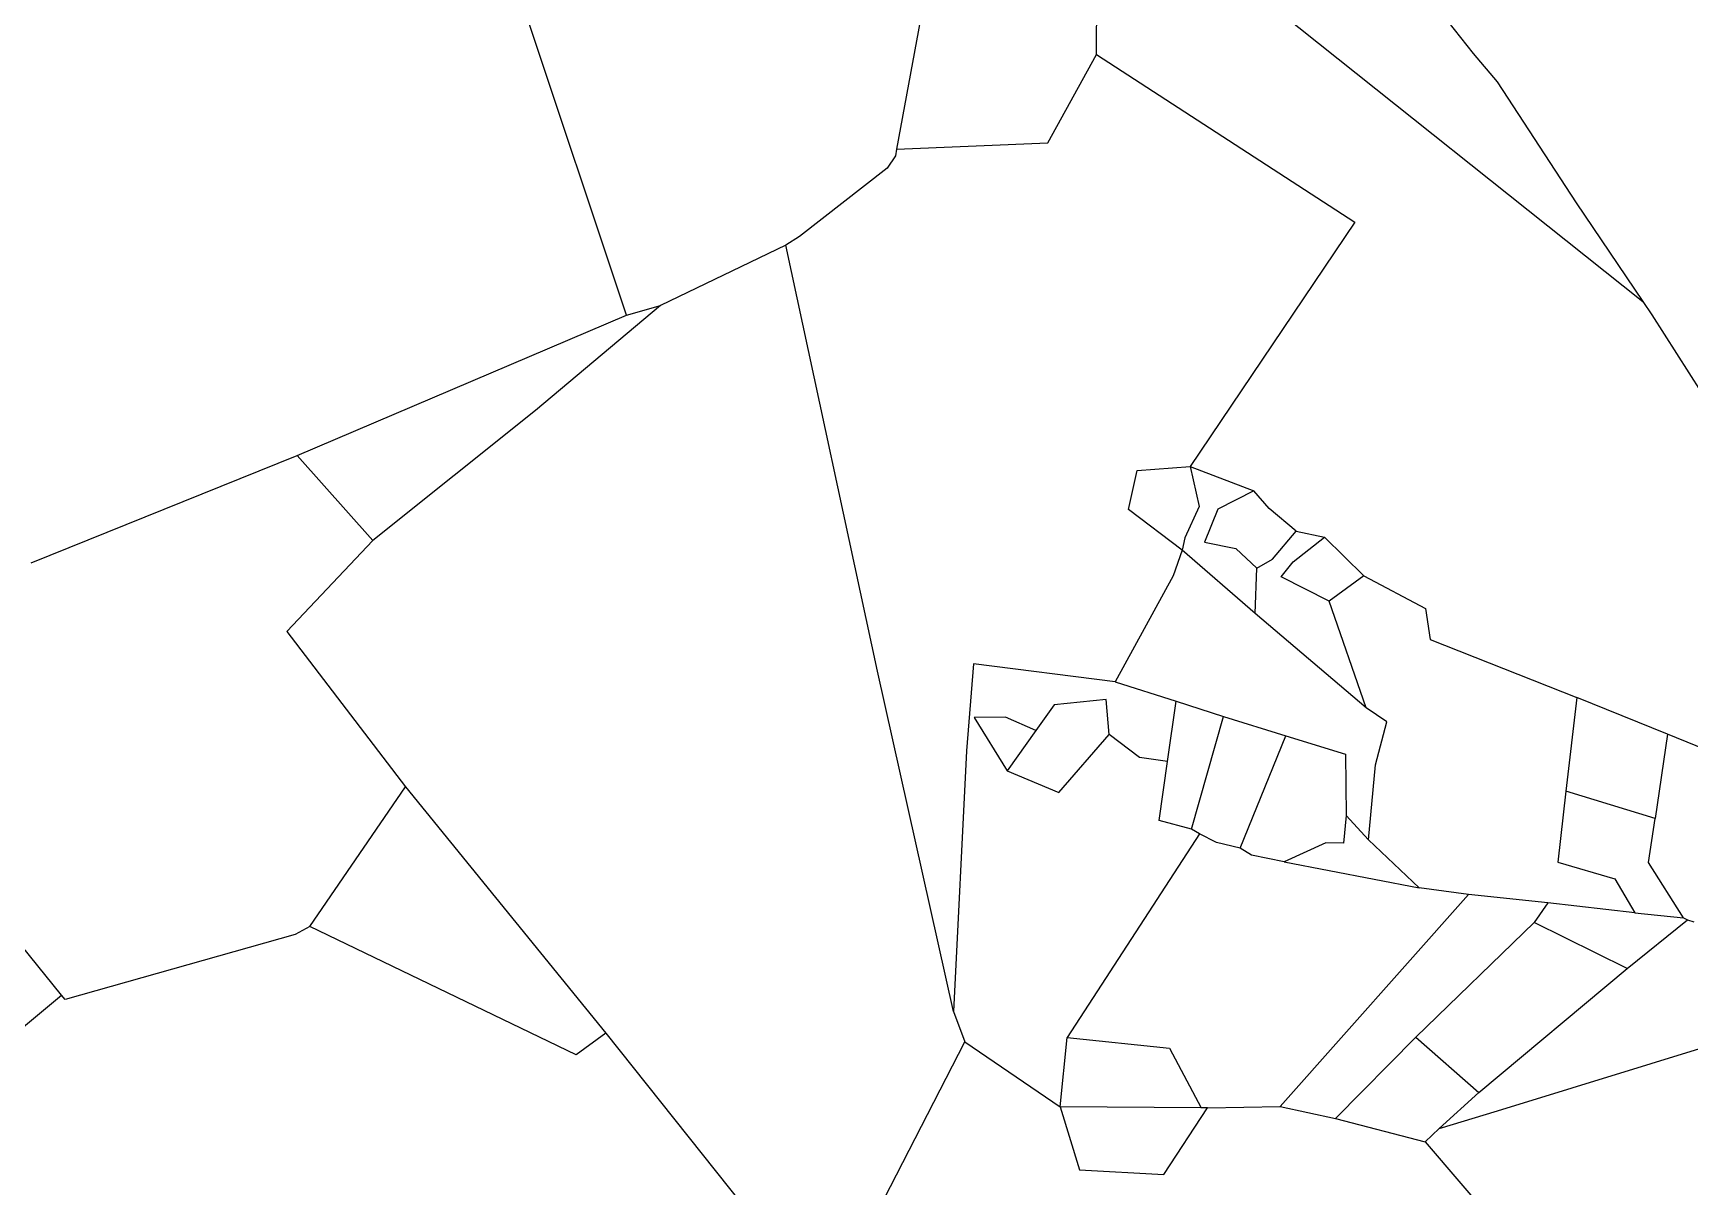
# Model space of a CAD drawing. Header units: metres. Extents: x 291974 to 293244, y 2020596 to 2023640.
# Drawn here: x 292424.6 to 292752, y 2021317.1 to 2021545.2 of the extents above; entities that cross this region are included whole.
import ezdxf

# ---------------------------------------------------------------- set-up
doc = ezdxf.new("R2010")
doc.units = ezdxf.units.M
doc.header["$MEASUREMENT"] = 0
doc.layers.add('POLY_PARCEL', color=6, linetype='Continuous')
doc.layers.add('V_BOUND_LINE', color=7, linetype='Continuous')

msp = doc.modelspace()

# ---------------------------------------------------------------- linework, layer by layer
at = {"layer": 'POLY_PARCEL'}
for p, q in [((292634.77, 2021540.92), (292634.93, 2021578.17)), ((292603.21, 2021565.47), (292595.24, 2021522.22)), ((292666.99, 2021552.46), (292742.71, 2021492.09)), ((292541.89, 2021489.4), (292521.93, 2021549.21)), ((292625.13, 2021523.48), (292634.77, 2021540.92)), ((292634.77, 2021540.92), (292685.77, 2021507.77)), ((292595, 2021520.92), (292593.35, 2021518.5)), ((292595.24, 2021522.22), (292595, 2021520.92)), ((292595.24, 2021522.22), (292625.13, 2021523.48)), ((292593.35, 2021518.5), (292576.08, 2021504.95)), ((292685.77, 2021507.77), (292653.22, 2021459.51)), ((292576.08, 2021504.95), (292573.38, 2021503.22)), ((292573.38, 2021503.22), (292548.61, 2021491.34)), ((292591.44, 2021419.07), (292573.38, 2021503.22)), ((292476.76, 2021461.68), (292541.89, 2021489.4)), ((292548.61, 2021491.34), (292523.91, 2021470.56)), ((292541.89, 2021489.4), (292548.61, 2021491.34)), ((292523.91, 2021470.56), (292491.76, 2021444.9)), ((292424.23, 2021440.45), (292476.76, 2021461.68)), ((292476.76, 2021461.68), (292491.76, 2021444.9)), ((292641.04, 2021451), (292642.74, 2021458.71)), ((292642.74, 2021458.71), (292653.22, 2021459.51)), ((292653.22, 2021459.51), (292665.81, 2021454.72)), ((292653.22, 2021459.51), (292655, 2021451.62)), ((292665.81, 2021454.72), (292658.7, 2021451.05)), ((292668.87, 2021451.22), (292665.81, 2021454.72)), ((292651.65, 2021442.96), (292641.04, 2021451)), ((292655, 2021451.62), (292652.17, 2021445.38)), ((292658.7, 2021451.05), (292656.06, 2021444.57)), ((292674.22, 2021446.75), (292668.87, 2021451.22)), ((292669.51, 2021441.21), (292674.22, 2021446.75)), ((292673.62, 2021440.66), (292679.8, 2021445.56)), ((292674.22, 2021446.75), (292679.8, 2021445.56)), ((292679.8, 2021445.56), (292687.59, 2021437.89)), ((292491.76, 2021444.9), (292474.77, 2021426.9)), ((292651.65, 2021442.96), (292649.86, 2021437.91)), ((292652.17, 2021445.38), (292651.65, 2021442.96)), ((292666.07, 2021430.43), (292651.65, 2021442.96)), ((292656.06, 2021444.57), (292662.28, 2021443.29)), ((292662.28, 2021443.29), (292666.4, 2021439.43)), ((292666.07, 2021430.43), (292666.4, 2021439.43)), ((292666.4, 2021439.43), (292669.51, 2021441.21)), ((292671.24, 2021437.67), (292673.62, 2021440.66)), ((292649.86, 2021437.91), (292638.43, 2021416.95)), ((292680.74, 2021432.86), (292671.24, 2021437.67)), ((292687.59, 2021437.89), (292680.74, 2021432.86)), ((292687.59, 2021437.89), (292699.74, 2021431.41)), ((292688.05, 2021411.81), (292680.74, 2021432.86)), ((292688.05, 2021411.81), (292666.07, 2021430.43)), ((292699.74, 2021431.41), (292700.68, 2021425.32)), ((292474.77, 2021426.9), (292498.21, 2021396.17)), ((292700.68, 2021425.32), (292729.62, 2021413.86)), ((292610.45, 2021420.51), (292609.05, 2021403.27)), ((292638.43, 2021416.95), (292610.45, 2021420.51)), ((292606.48, 2021351.79), (292591.44, 2021419.07)), ((292638.43, 2021416.95), (292650.46, 2021413.1)), ((292636.64, 2021413.45), (292626.35, 2021412.41)), ((292637.25, 2021406.53), (292636.64, 2021413.45)), ((292648.76, 2021401.22), (292650.46, 2021413.1)), ((292650.46, 2021413.1), (292659.8, 2021410.11)), ((292729.62, 2021413.86), (292727.5, 2021395.33)), ((292747.58, 2021406.57), (292729.62, 2021413.86)), ((292616.75, 2021409.95), (292610.56, 2021409.9)), ((292610.56, 2021409.9), (292617.08, 2021399.32)), ((292622.72, 2021407.29), (292616.75, 2021409.95)), ((292626.35, 2021412.41), (292622.72, 2021407.29)), ((292653.48, 2021387.8), (292659.8, 2021410.11)), ((292659.8, 2021410.11), (292672.16, 2021406.29)), ((292692.09, 2021409.06), (292688.05, 2021411.81)), ((292622.72, 2021407.29), (292617.08, 2021399.32)), ((292627.32, 2021395.08), (292637.25, 2021406.53)), ((292643.25, 2021401.97), (292637.25, 2021406.53)), ((292663.13, 2021384.07), (292672.16, 2021406.29)), ((292672.16, 2021406.29), (292683.95, 2021402.66)), ((292689.84, 2021400.54), (292692.09, 2021409.06)), ((292747.58, 2021406.57), (292745.1, 2021389.95)), ((292758.91, 2021401.98), (292747.58, 2021406.57)), ((292609.05, 2021403.27), (292606.48, 2021351.79)), ((292648.76, 2021401.22), (292643.25, 2021401.97)), ((292647.1, 2021389.54), (292648.76, 2021401.22)), ((292683.95, 2021402.66), (292684.08, 2021390.51)), ((292688.51, 2021385.73), (292689.84, 2021400.54)), ((292617.08, 2021399.32), (292627.32, 2021395.08)), ((292479.31, 2021368.58), (292498.21, 2021396.17)), ((292498.21, 2021396.17), (292537.81, 2021347.47)), ((292727.5, 2021395.33), (292725.89, 2021381.29)), ((292745.1, 2021389.95), (292727.5, 2021395.33)), ((292684.08, 2021390.51), (292683.56, 2021385.07)), ((292684.08, 2021390.51), (292688.51, 2021385.73)), ((292743.8, 2021381.25), (292745.1, 2021389.95)), ((292655.12, 2021386.92), (292628.94, 2021346.61)), ((292653.48, 2021387.8), (292647.1, 2021389.54)), ((292655.12, 2021386.92), (292653.48, 2021387.8)), ((292658.42, 2021385.15), (292655.12, 2021386.92)), ((292663.13, 2021384.07), (292658.42, 2021385.15)), ((292665.37, 2021382.67), (292663.13, 2021384.07)), ((292680.04, 2021385.1), (292671.81, 2021381.36)), ((292683.56, 2021385.07), (292680.04, 2021385.1)), ((292698.48, 2021376.22), (292688.51, 2021385.73)), ((292671.81, 2021381.36), (292665.37, 2021382.67)), ((292671.81, 2021381.36), (292698.48, 2021376.22)), ((292725.89, 2021381.29), (292737.14, 2021378.01)), ((292750.74, 2021370.27), (292743.8, 2021381.25)), ((292430.21, 2021355.04), (292410.13, 2021379.89)), ((292737.14, 2021378.01), (292741.09, 2021371.3)), ((292708.23, 2021374.91), (292671.01, 2021333)), ((292708.23, 2021374.91), (292698.48, 2021376.22)), ((292723.89, 2021373.24), (292708.23, 2021374.91)), ((292723.89, 2021373.24), (292721.19, 2021369.35)), ((292741.09, 2021371.3), (292723.89, 2021373.24)), ((292741.09, 2021371.3), (292750.74, 2021370.27)), ((292750.74, 2021370.27), (292751.49, 2021369.9)), ((292476.36, 2021366.99), (292430.94, 2021354.15)), ((292479.31, 2021368.58), (292476.36, 2021366.99)), ((292531.94, 2021343.19), (292479.31, 2021368.58)), ((292721.19, 2021369.35), (292697.84, 2021346.7)), ((292739.6, 2021360.25), (292721.19, 2021369.35)), ((292739.6, 2021360.25), (292751.49, 2021369.9)), ((292751.49, 2021369.9), (292752.77, 2021369.5)), ((292710.26, 2021335.76), (292739.6, 2021360.25)), ((292374.95, 2021308.92), (292430.21, 2021355.04)), ((292430.94, 2021354.15), (292430.21, 2021355.04)), ((292713.97, 2021332.17), (292786.67, 2021354.59)), ((292606.48, 2021351.79), (292608.75, 2021345.8)), ((292537.81, 2021347.47), (292531.94, 2021343.19)), ((292537.81, 2021347.47), (292580.5, 2021293.91)), ((292586.64, 2021302.91), (292608.75, 2021345.8)), ((292608.75, 2021345.8), (292627.53, 2021332.91)), ((292627.53, 2021332.91), (292628.94, 2021346.61)), ((292628.94, 2021346.61), (292649.18, 2021344.54)), ((292649.18, 2021344.54), (292655.42, 2021332.74)), ((292697.84, 2021346.7), (292681.95, 2021330.65)), ((292697.84, 2021346.7), (292710.26, 2021335.76)), ((292702.48, 2021328.64), (292710.26, 2021335.76)), ((292627.53, 2021332.91), (292631.37, 2021320.48)), ((292655.42, 2021332.74), (292627.53, 2021332.91)), ((292648.02, 2021319.56), (292656.64, 2021332.73)), ((292656.64, 2021332.73), (292655.42, 2021332.74)), ((292656.64, 2021332.73), (292671.01, 2021333)), ((292671.01, 2021333), (292681.95, 2021330.65)), ((292702.48, 2021328.64), (292713.97, 2021332.17)), ((292681.95, 2021330.65), (292699.65, 2021326.05)), ((292699.65, 2021326.05), (292702.48, 2021328.64)), ((292699.65, 2021326.05), (292714.22, 2021309.09)), ((292631.37, 2021320.48), (292648.02, 2021319.56))]:
    msp.add_line(p, q, dxfattribs=at)
at = {"layer": 'V_BOUND_LINE'}
for p, q in [((292698.07, 2021555.22), (292709.19, 2021541.11)), ((292709.19, 2021541.11), (292713.92, 2021535.54)), ((292713.92, 2021535.54), (292729.49, 2021511.63)), ((292729.49, 2021511.63), (292742.71, 2021492.09)), ((292742.71, 2021492.09), (292744.46, 2021489.5)), ((292744.46, 2021489.5), (292759.54, 2021465.79))]:
    msp.add_line(p, q, dxfattribs=at)

doc.saveas('drawing.dxf')
